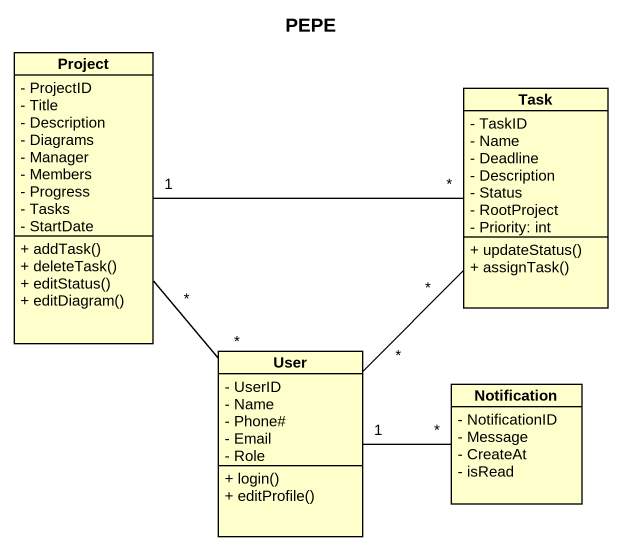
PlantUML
@startuml
title PEPE
hide circle
hide empty members
skinparam classAttributeIconSize 0
class Project {
  - ProjectID
  - Title
  - Description
  - Diagrams
  - Manager
  - Members
  - Progress
  - Tasks
  - StartDate
  + addTask()
  + deleteTask()
  + editStatus()
  + editDiagram()
}
class Task {
  - TaskID
  - Name
  - Deadline
  - Description
  - Status
  - RootProject
  - Priority: int
  + updateStatus()
  + assignTask()
}
class User {
  - UserID
  - Name
  - Phone#
  - Email
  - Role
  + login()
  + editProfile()
}
class Notification {
  - NotificationID
  - Message
  - CreateAt
  - isRead
}
Project "1" -right- "*" Task
Project "*" -- "*" User
User "*" -up- "*" Task
User "1" -right- "*" Notification
@enduml
